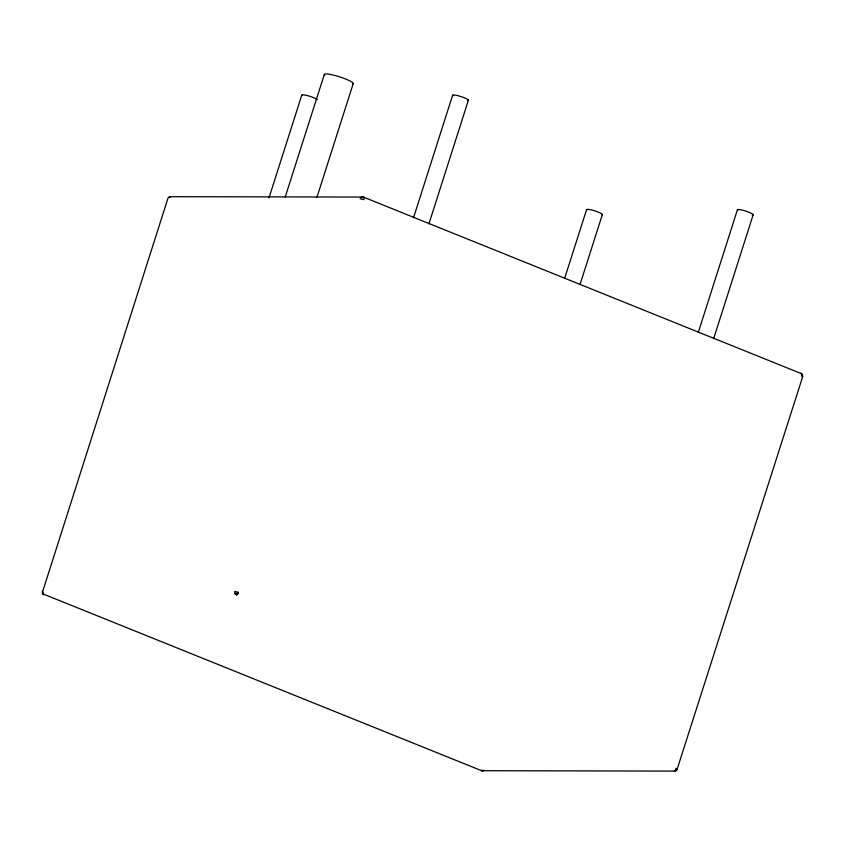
<?xml version="1.0" encoding="UTF-8"?>
<svg xmlns="http://www.w3.org/2000/svg" width="845" height="845" viewBox="0 0 845 845"><rect width="100%" height="100%" fill="white"/><g stroke="black" fill="none" stroke-linecap="round" stroke-linejoin="round"><path stroke-width="1.27" d="M42.641 591.637L167.88 198.501A2.767 2.461 -89.9 0 1 170.405 196.684L363.339 197.054L801.989 373.881A2.767 2.461 -89.9 0 1 802.433 376.606L801.377 375.676A2.767 1.183 -68.1 0 0 801.24 373.163M269.059 197.667L301.771 95.147M285.188 197.107L324.29 74.592M316.959 197.244L353.263 83.475M413.501 217.841L452.603 95.316M428.901 223.936L468.405 100.164M564.618 278.459L586.567 209.697M580.019 284.554L602.369 214.545M698.297 332.391L737.389 209.866M713.698 338.486L753.191 214.714M42.25 591.299L42.567 591.173A2.767 2.461 -89.9 0 0 43.486 594.373L44.056 594.7L42.704 593.803L481.661 770.714L674.595 771.094A2.767 2.461 -89.9 0 0 677.12 769.267L802.75 376.479M170.405 196.684L169.116 197.392L170.679 196.927A2.767 1.183 -68.1 0 0 170.289 197.181M674.595 771.094L675.609 770.915L674.321 770.851A2.767 1.183 -68.1 0 0 676.053 768.337L677.436 769.151M482.294 770.872L482.928 770.841A2.767 2.461 -89.9 0 0 484.079 770.228M481.143 770.365L483.044 770.46L481.365 770.629M362.706 196.906L363.857 197.403A2.767 1.183 -68.1 0 1 363.762 199.663L360.192 198.723A2.767 2.461 -89.9 0 1 362.706 196.906L363.635 197.149M43.76 594.616A2.767 1.183 -68.1 0 1 43.454 592.778M452.92 95.76A8.292 1.267 17.7 0 1 461.328 96.679A8.292 1.267 17.7 0 1 467.443 100.534M586.884 210.141A8.292 1.267 17.7 0 1 594.257 210.722A8.292 1.267 17.7 0 1 602.147 214.82M737.717 210.31A8.292 1.267 17.7 0 1 746.124 211.229A8.292 1.267 17.7 0 1 752.24 215.084M302.098 95.591A8.292 1.267 17.7 0 1 307.422 95.601A8.292 1.267 17.7 0 1 317.255 99.552M324.881 75.406A15.189 2.324 17.7 0 1 338.401 76.472A15.189 2.324 17.7 0 1 352.872 83.982M235.544 593.433L235.311 594.109L236.716 594.838L235.311 594.109A2.767 2.461 -89.9 0 1 234.878 591.394L238.448 592.324L237.096 594.574L235.544 593.433M237.867 593.623L237.096 594.574L236.737 593.074L237.867 593.623"/></g></svg>
